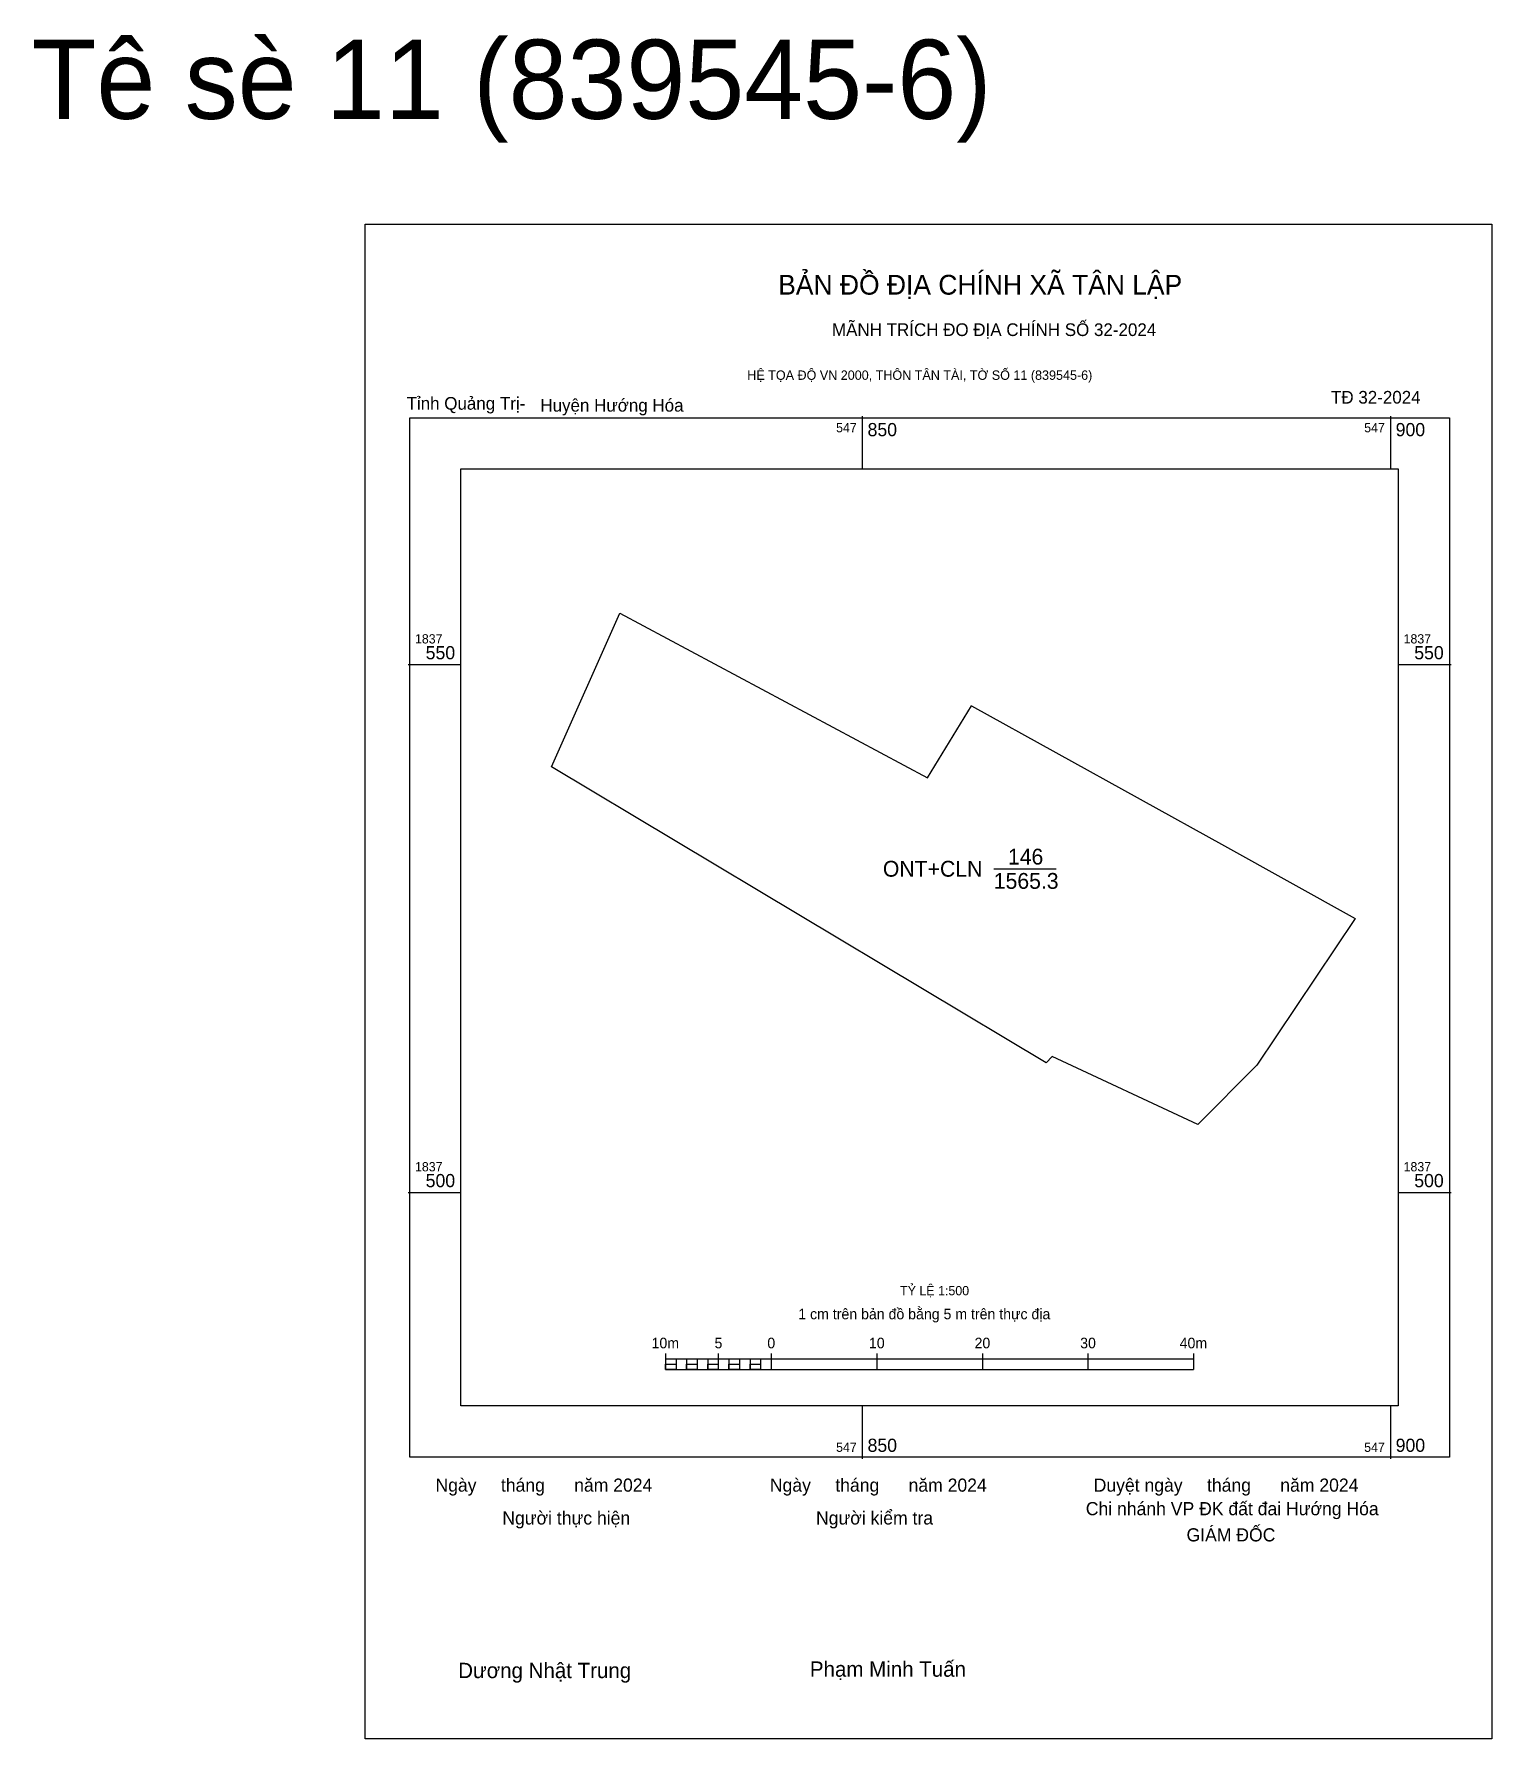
# Model space of a CAD drawing. Extents: x 547772 to 547910, y 1837448 to 1837610.
import ezdxf

# ---------------------------------------------------------------- set-up
doc = ezdxf.new("R2010")
doc.units = 0
for name, color, linetype in [('Level 10', 7, 'Continuous'), ('Level 13', 7, 'Continuous'), ('Level 15', 7, 'Continuous'), ('Level 27', 7, 'Continuous'), ('Level 6', 7, 'Continuous'), ('Level 62', 7, 'Continuous'), ('Level 63', 7, 'Continuous'), ('Level 9', 7, 'Continuous')]:
    doc.layers.add(name, color=color, linetype=linetype)

msp = doc.modelspace()

# ---------------------------------------------------------------- linework, layer by layer
at = {"layer": 'Level 10'}
msp.add_line((547862.45, 1837530.66), (547868.36, 1837530.66), dxfattribs=at)
msp.add_lwpolyline([(547887.35, 1837512.07), (547881.78, 1837506.44), (547867.98, 1837512.88), (547867.41, 1837512.29), (547820.56, 1837540.32), (547827.03, 1837554.88), (547856.16, 1837539.28), (547860.34, 1837546.1), (547884.29, 1837532.82), (547896.68, 1837525.95)], close=True, dxfattribs=at)
at = {"layer": 'Level 15'}
msp.add_lwpolyline([(547802.93, 1837591.7), (547909.61, 1837591.7), (547909.61, 1837448.24), (547802.93, 1837448.24)], close=True, dxfattribs=at)
at = {"layer": 'Level 27'}
for p, q in [((547827.03, 1837554.88), (547827.03, 1837554.88)), ((547860.34, 1837546.1), (547860.33, 1837546.11)), ((547820.56, 1837540.32), (547820.55, 1837540.32)), ((547884.29, 1837532.82), (547884.29, 1837532.82)), ((547896.68, 1837525.95), (547896.68, 1837525.95)), ((547867.41, 1837512.29), (547867.41, 1837512.29)), ((547887.35, 1837512.07), (547887.35, 1837512.07))]:
    msp.add_line(p, q, dxfattribs=at)
at = {"layer": 'Level 62'}
msp.add_lwpolyline([(547811.99, 1837568.53), (547900.75, 1837568.53), (547900.75, 1837479.78), (547811.99, 1837479.78)], close=True, dxfattribs=at)
at = {"layer": 'Level 63'}
for p, q in [((547850, 1837573.53), (547850, 1837568.53)), ((547900, 1837573.53), (547900, 1837568.53)), ((547806.99, 1837550), (547811.99, 1837550)), ((547900.75, 1837550), (547905.75, 1837550)), ((547806.99, 1837500), (547811.99, 1837500)), ((547900.75, 1837500), (547905.75, 1837500)), ((547831.37, 1837484.74), (547831.37, 1837483.24)), ((547831.37, 1837484.24), (547881.37, 1837484.24)), ((547832.37, 1837484.24), (547832.37, 1837483.24)), ((547833.37, 1837484.24), (547833.37, 1837483.24)), ((547834.37, 1837484.24), (547834.37, 1837483.24)), ((547835.37, 1837484.24), (547835.37, 1837483.24)), ((547836.37, 1837484.74), (547836.37, 1837483.24)), ((547836.37, 1837484.24), (547836.37, 1837483.24)), ((547837.37, 1837484.24), (547837.37, 1837483.24)), ((547838.37, 1837484.24), (547838.37, 1837483.24)), ((547839.37, 1837484.24), (547839.37, 1837483.24)), ((547840.37, 1837484.24), (547840.37, 1837483.24)), ((547841.37, 1837484.74), (547841.37, 1837483.24)), ((547841.37, 1837484.24), (547841.37, 1837483.24)), ((547851.37, 1837484.74), (547851.37, 1837483.24)), ((547861.37, 1837484.74), (547861.37, 1837483.24)), ((547871.37, 1837484.74), (547871.37, 1837483.24)), ((547881.37, 1837484.74), (547881.37, 1837483.24)), ((547831.37, 1837483.24), (547881.37, 1837483.24)), ((547850, 1837479.78), (547850, 1837474.78)), ((547900, 1837479.78), (547900, 1837474.78))]:
    msp.add_line(p, q, dxfattribs=at)
for points in [[(547807.15, 1837573.38), (547905.59, 1837573.38), (547905.59, 1837474.93), (547807.15, 1837474.93)], [(547831.37, 1837483.74), (547832.37, 1837483.74), (547832.37, 1837483.24), (547831.37, 1837483.24)], [(547831.37, 1837483.74), (547832.37, 1837483.74), (547832.37, 1837483.24), (547831.37, 1837483.24)], [(547833.37, 1837483.74), (547834.37, 1837483.74), (547834.37, 1837483.24), (547833.37, 1837483.24)], [(547835.37, 1837483.74), (547836.37, 1837483.74), (547836.37, 1837483.24), (547835.37, 1837483.24)], [(547837.37, 1837483.74), (547838.37, 1837483.74), (547838.37, 1837483.24), (547837.37, 1837483.24)], [(547839.37, 1837483.74), (547840.37, 1837483.74), (547840.37, 1837483.24), (547839.37, 1837483.24)]]:
    msp.add_lwpolyline(points, close=True, dxfattribs=at)

# ---------------------------------------------------------------- texts
at = {"layer": 'Level 13'}
for s, p in [('146', (547863.79, 1837531.06)), ('ONT+CLN', (547851.95, 1837529.91)), ('1565.3', (547862.45, 1837528.76))]:
    msp.add_text(s, height=1.5, dxfattribs=at).set_placement(p)
at = {"layer": 'Level 6'}
msp.add_text('TỶ LỆ 1:500', height=0.879, dxfattribs=at).set_placement((547853.58, 1837490.26))
at = {"layer": 'Level 63'}
for s, height, p in [('Tê sè 11 (839545-6)', 7.5, (547771.36, 1837601.69)), ('BẢN ĐỒ ĐỊA CHÍNH XÃ TÂN LẬP', 1.8718, (547842.04, 1837585.04)), ('MÃNH TRÍCH ĐO ĐỊA CHÍNH SỐ 32-2024', 1.2011, (547847.13, 1837581.12)), ('HỆ TỌA ĐỘ VN 2000, THÔN TÂN TÀI, TỜ SỐ 11 (839545-6)', 0.8891, (547839.11, 1837576.97)), ('547', 0.875, (547847.52, 1837572)), ('850', 1.25, (547850.5, 1837571.63)), ('547', 0.875, (547897.52, 1837572)), ('900', 1.25, (547900.5, 1837571.63)), ('1837', 0.875, (547807.65, 1837552)), ('1837', 0.875, (547901.25, 1837552)), ('550', 1.25, (547808.66, 1837550.5)), ('550', 1.25, (547902.26, 1837550.5)), ('1837', 0.875, (547807.65, 1837502)), ('1837', 0.875, (547901.25, 1837502)), ('500', 1.25, (547808.66, 1837500.5)), ('500', 1.25, (547902.26, 1837500.5)), ('1 cm trên bản đồ bằng 5 m trên thực địa', 1, (547843.94, 1837487.99)), ('10m', 1, (547830.05, 1837485.24)), ('5', 1, (547836.01, 1837485.24)), ('0', 1, (547841.01, 1837485.24)), ('10', 1, (547850.63, 1837485.24)), ('20', 1, (547860.63, 1837485.24)), ('30', 1, (547870.63, 1837485.24)), ('40m', 1, (547880.05, 1837485.24)), ('547', 0.875, (547847.52, 1837475.43)), ('850', 1.25, (547850.5, 1837475.43)), ('547', 0.875, (547897.52, 1837475.43)), ('900', 1.25, (547900.5, 1837475.43)), ('Ngày     tháng      năm 2024', 1.2442, (547809.59, 1837471.66)), ('Ngày     tháng      năm 2024', 1.2442, (547841.25, 1837471.66)), ('Duyệt ngày     tháng      năm 2024', 1.2442, (547871.91, 1837471.66)), ('Chi nhánh VP ĐK đất đai Hướng Hóa', 1.2442, (547871.16, 1837469.43)), ('Người thực hiện', 1.2442, (547815.92, 1837468.55)), ('Người kiểm tra', 1.2442, (547845.62, 1837468.55)), ('GIÁM ĐỐC', 1.244, (547880.7, 1837466.95)), ('Dương Nhật Trung', 1.4512, (547811.74, 1837454)), ('Phạm Minh Tuấn', 1.4512, (547845.04, 1837454.13))]:
    msp.add_text(s, height=height, dxfattribs=at).set_placement(p)
at = {"layer": 'Level 9'}
for s, height, p in [('Tỉnh Quảng Trị-', 1.2011, (547806.85, 1837574.14)), ('TĐ 32-2024', 1.201, (547894.38, 1837574.72)), ('Huyện Hướng Hóa', 1.2011, (547819.52, 1837573.96))]:
    msp.add_text(s, height=height, dxfattribs=at).set_placement(p)

doc.saveas('drawing.dxf')
